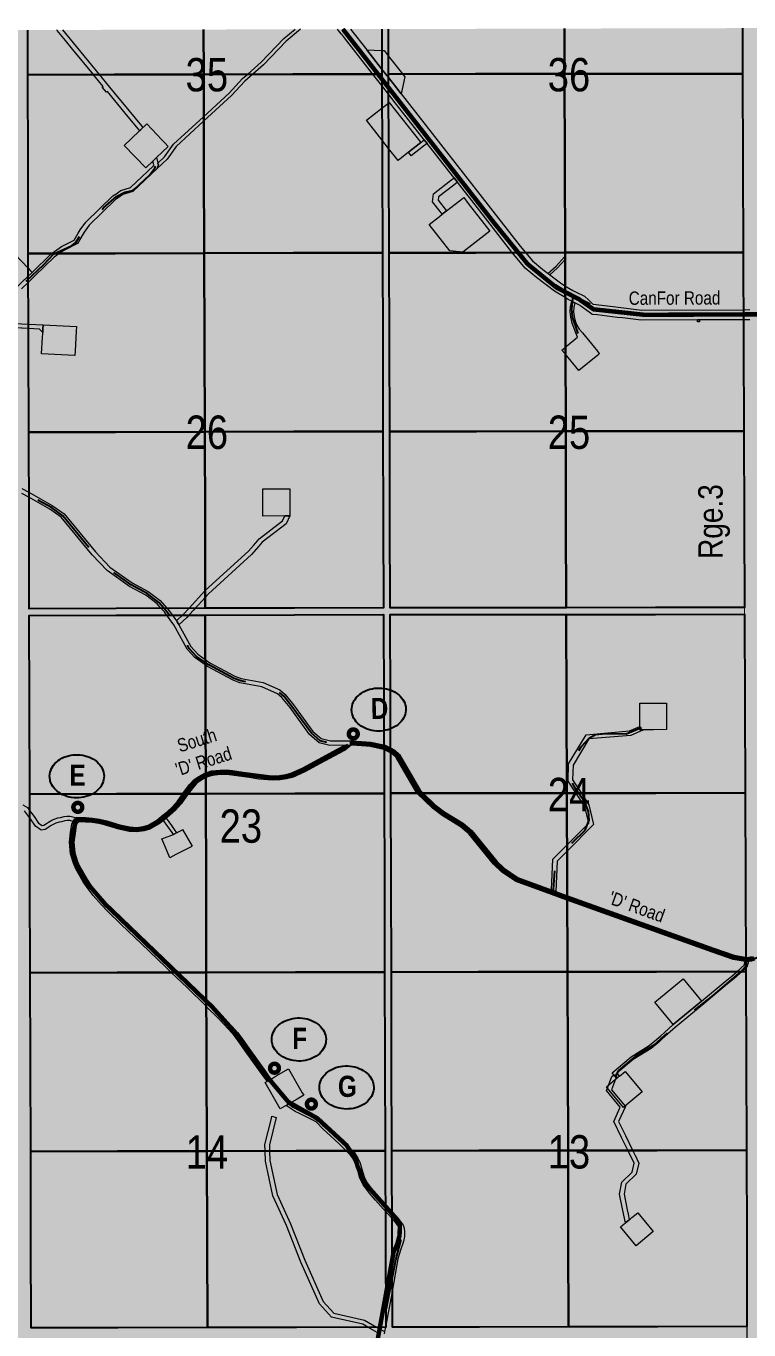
# Model space of a CAD drawing. Extents: x 408473 to 428843, y 6046006 to 6059852.
# Drawn here: x 423796 to 424121, y 6050669 to 6051256 of the extents above; entities that cross this region are included whole.
import ezdxf
from ezdxf.enums import TextEntityAlignment as Align

# ---------------------------------------------------------------- set-up
doc = ezdxf.new("R2010")
doc.units = 0
doc.header["$LTSCALE"] = 5
doc.linetypes.add('DASHED2', pattern=[9.525, 6.35, -3.175])
doc.layers.add('AS-ROUTEMAP', color=35, linetype='Continuous', lineweight=0)
for name, color, linetype in [('CG-NOTES', 7, 'Continuous'), ('Quarters', 8, 'Continuous'), ('RoadSeg', 57, 'DASHED2'), ('ROUTE-MAP-LABELS', 210, 'Continuous'), ('ROUTE-MAP-ROUTE', 90, 'Continuous'), ('S-7', 6, 'Continuous'), ('Townships', 57, 'Continuous')]:
    doc.layers.add(name, color=color, linetype=linetype)
doc.layers.add('ROUTE-MAP-BACKGROUND-H', color=7, linetype='Continuous', true_color=0xf0ebff)
doc.styles.add('100L', font='ARIALN.TTF', dxfattribs={"height": 11})
doc.styles.add('120', font='ARIALN.TTF', dxfattribs={"height": 13})
doc.styles.add('80', font='ARIALN.TTF', dxfattribs={"height": 10})
doc.styles.add('BOLD', font='ARIALNB.TTF')

# ---------------------------------------------------------------- blocks, each defined once
blk = doc.blocks.new('AA')
at = {"const_width": 4}
blk.add_lwpolyline([(-1, 0, 1), (1, 0, 1)], format="xyb", close=True, dxfattribs=at)
blk.add_circle((0, 0), 2)
blk = doc.blocks.new('Route_Letters')
h = blk.add_hatch(color=255)
h.dxf.hatch_style = 1
edge = h.paths.add_edge_path()
edge.add_ellipse((-0.12, 0.46), major_axis=(-11.97, 0), ratio=0.789318, start_angle=0, end_angle=360)
at = {"color": 5}
blk.add_open_spline([(-12.34, 0.46), (-12.34, -0.25), (-12.24, -0.97), (-11.72, -2.79), (-11.14, -3.88), (-9.56, -5.81), (-8.54, -6.66), (-6.22, -8.02), (-4.9, -8.54), (-2.12, -9.17), (-0.66, -9.3), (2.22, -9.13), (3.64, -8.84), (6.27, -7.89), (7.48, -7.22), (9.54, -5.6), (10.38, -4.64), (11.6, -2.54), (11.97, -1.4), (12.18, 0.91), (12.02, 2.08), (11.2, 4.3), (10.54, 5.35), (8.8, 7.2), (7.72, 7.99), (5.29, 9.24), (3.93, 9.68), (1.11, 10.18), (-0.35, 10.23), (-3.22, 9.91), (-4.61, 9.55), (-7.16, 8.47), (-8.32, 7.75), (-10.24, 6.02), (-11, 5.02), (-12.05, 2.86), (-12.32, 1.7), (-12.34, 0.52), (-12.34, 0.49), (-12.34, 0.46)], degree=3, knots=[0, 0, 0, 0, 0.219529, 0.219529, 0.575727, 0.575727, 0.931924, 0.931924, 1.288121, 1.288121, 1.644318, 1.644318, 2.000515, 2.000515, 2.356712, 2.356712, 2.712909, 2.712909, 3.069107, 3.069107, 3.425304, 3.425304, 3.781501, 3.781501, 4.137698, 4.137698, 4.493895, 4.493895, 4.850092, 4.850092, 5.20629, 5.20629, 5.562487, 5.562487, 5.918684, 5.918684, 6.274881, 6.274881, 6.283185, 6.283185, 6.283185, 6.283185], dxfattribs=at)
at = {"color": 14, "style": 'BOLD'}
blk.add_attdef('A', text='', height=9.5, dxfattribs=at).set_placement((0.22, 0.98), align=Align.MIDDLE)

msp = doc.modelspace()

# ---------------------------------------------------------------- hatches: boundary and pattern name
at = {"layer": 'ROUTE-MAP-BACKGROUND-H'}
h = msp.add_hatch(color=256, dxfattribs=at)
h.dxf.hatch_style = 1
h.paths.add_polyline_path([(423449.458, 6051252.874), (424462.715, 6051255.579), (424466.576, 6050327.645), (423451.314, 6050324.905)])

# ---------------------------------------------------------------- linework, layer by layer
at = {"layer": 'AS-ROUTEMAP', "flags": 128}
for points in [[(423812.555, 6051253.844), (423829.049, 6051233.791), (423833.699, 6051228.139), (423835.774, 6051225.616), (423842.334, 6051217.641), (423848.057, 6051210.683), (423848.693, 6051209.91), (423847.246, 6051208.525), (423846.609, 6051209.299), (423840.792, 6051216.372), (423832.735, 6051226.167), (423832.349, 6051225.85), (423830.446, 6051228.163), (423830.831, 6051228.481), (423826.692, 6051233.513), (423826.467, 6051233.785), (423817.075, 6051245.204), (423813.902, 6051249.063), (423812.396, 6051250.893), (423810.197, 6051253.566), (423809.974, 6051253.837)], [(423919.613, 6051254.13), (423913.098, 6051248.833), (423902.907, 6051238.211), (423898.071, 6051233.945), (423894.591, 6051230.876), (423888.578, 6051224.369), (423876, 6051212.801), (423863.631, 6051201.424), (423859.568, 6051195.738), (423855.124, 6051191.571), (423855.642, 6051193.116), (423855.457, 6051193.936), (423858.436, 6051196.729), (423862.503, 6051202.421), (423875.995, 6051214.83), (423887.519, 6051225.43), (423893.543, 6051231.948), (423895.802, 6051233.94), (423901.869, 6051239.293), (423912.08, 6051249.941), (423917.228, 6051254.123)], [(424121.636, 6051123.478), (424118.623, 6051123.461), (424098.986, 6051123.423), (424097.987, 6051123.419), (424072.724, 6051123.298), (424064.262, 6051124.311), (424061.994, 6051124.583), (424052.962, 6051125.664), (424050.618, 6051125.945), (424050.001, 6051126.406), (424049.375, 6051126.873), (424045.63, 6051129.674), (424045.365, 6051129.872), (424045.285, 6051129.931), (424042.871, 6051131.12), (424041.483, 6051131.803), (424039.844, 6051132.61), (424038.473, 6051133.455), (424033.802, 6051136.336), (424025.718, 6051142.504), (424020.576, 6051146.671), (424014.731, 6051153.753), (424014.64, 6051153.864), (423996.571, 6051177.085), (423976.441, 6051202.814), (423975.211, 6051204.387), (423961.058, 6051222.48), (423959.827, 6051224.053), (423959.081, 6051225.007), (423956.055, 6051228.875), (423951.994, 6051234.066), (423939.277, 6051250.322), (423938.379, 6051251.471), (423938.046, 6051251.896), (423937.148, 6051253.044), (423936.264, 6051254.174)], [(423942.051, 6051254.189), (423949.38, 6051244.821), (423956.032, 6051236.317), (423957.786, 6051234.076), (423959.058, 6051232.45), (423963.425, 6051226.868), (423964.656, 6051225.294), (423964.807, 6051225.101), (424000.168, 6051179.899), (424018.243, 6051156.671), (424020.686, 6051153.758), (424023.815, 6051150.026), (424028.565, 6051146.078), (424036.393, 6051140.105), (424038.456, 6051138.833), (424042.057, 6051136.612), (424043.837, 6051135.735), (424046.335, 6051134.505), (424046.613, 6051134.369), (424047.258, 6051134.051), (424049.143, 6051132.317), (424050.852, 6051130.744), (424051.133, 6051130.486), (424060.112, 6051129.41), (424062.387, 6051129.137), (424072.974, 6051127.868), (424118.607, 6051128.031), (424121.621, 6051128.048)], [(423794.08, 6051140.204), (423797.086, 6051143.049), (423798.874, 6051144.741), (423798.934, 6051144.798), (423807.52, 6051153.146), (423807.849, 6051153.381), (423812.055, 6051156.383), (423817.826, 6051159.364), (423819.66, 6051162.399), (423820.567, 6051163.926), (423823.02, 6051167.396), (423835.199, 6051179.194), (423836.925, 6051180.322), (423837.941, 6051181.043), (423838.715, 6051181.593), (423843.064, 6051182.997), (423853.392, 6051192.682), (423853.572, 6051193.22), (423853.2, 6051194.867), (423853.298, 6051194.961), (423854.883, 6051196.477), (423855.457, 6051193.936), (423855.642, 6051193.116), (423855.124, 6051191.571), (423844.103, 6051181.235), (423839.621, 6051179.788), (423838.049, 6051178.672), (423836.451, 6051177.628), (423824.543, 6051166.089), (423822.241, 6051162.834), (423821.431, 6051161.473), (423819.247, 6051157.85), (423813.098, 6051154.675), (423811.296, 6051153.388), (423808.803, 6051151.61), (423800.316, 6051143.357), (423797.094, 6051140.307), (423794.088, 6051137.462)], [(423794.331, 6051047.635), (423797.349, 6051045.947), (423807.966, 6051040.011), (423813.296, 6051036.215), (423827.321, 6051019.153), (423833.879, 6051012.298), (423843.799, 6051005.222), (423851.1, 6051001.377), (423856.424, 6050997.189), (423859.526, 6050993.772), (423859.896, 6050993.365), (423861.859, 6050990.763), (423863.839, 6050988.141), (423863.91, 6050988.043), (423864.107, 6050987.688), (423864.5, 6050986.976), (423864.848, 6050986.346), (423870.241, 6050976.584), (423873.357, 6050973.153), (423876.701, 6050970.728), (423878.757, 6050969.236), (423890.084, 6050963.25), (423892.863, 6050962.171), (423902.82, 6050960.392), (423910.333, 6050957.046), (423912.653, 6050955.039), (423916.423, 6050950.335), (423925.13, 6050938.408), (423928.838, 6050935.134), (423933.002, 6050934.124), (423942.775, 6050934.144), (423951.121, 6050933.62), (423956.967, 6050932.344), (423957.548, 6050932.217), (423959.984, 6050930.978), (423961.936, 6050929.985), (423964.084, 6050927.931), (423973.536, 6050911.748), (423974.688, 6050910.629), (423980.132, 6050905.341), (423984.312, 6050902.204), (423992.64, 6050897.078), (423996.638, 6050893.758), (424007.855, 6050879.988), (424011.118, 6050876.866), (424017.236, 6050872.723), (424032.362, 6050867.17), (424033.041, 6050866.921), (424034.33, 6050866.458), (424039.348, 6050864.655), (424105.355, 6050840.936), (424114.538, 6050837.768), (424119.607, 6050836.869), (424119.607, 6050836.869), (424120.308, 6050836.745), (424122.62, 6050837.147)], [(424122.627, 6050835.12), (424121.03, 6050834.842), (424120.305, 6050834.716), (424119.614, 6050834.838), (424119.471, 6050834.864), (424114.035, 6050835.828), (424104.691, 6050839.051), (424039.355, 6050862.529), (424032.352, 6050865.046), (424016.318, 6050870.932), (424009.858, 6050875.306), (424006.384, 6050878.63), (423995.211, 6050892.346), (423991.472, 6050895.451), (423983.186, 6050900.55), (423978.831, 6050903.819), (423971.948, 6050910.505), (423971.877, 6050910.626), (423962.5, 6050926.681), (423960.768, 6050928.338), (423959.991, 6050928.733), (423956.973, 6050930.267), (423956.871, 6050930.319), (423951.47, 6050931.499), (423950.844, 6050931.636), (423949.084, 6050931.747), (423942.779, 6050932.146), (423932.765, 6050932.125), (423927.887, 6050933.309), (423923.644, 6050937.054), (423914.836, 6050949.121), (423911.208, 6050953.647), (423909.249, 6050955.341), (423902.229, 6050958.467), (423892.32, 6050960.238), (423889.253, 6050961.429), (423877.728, 6050967.52), (423876.708, 6050968.259), (423872.044, 6050971.635), (423868.609, 6050975.417), (423863.324, 6050984.985), (423862.582, 6050986.327), (423862.226, 6050986.971), (423859.36, 6050990.758), (423858.343, 6050992.103), (423856.833, 6050993.766), (423855.057, 6050995.722), (423850.008, 6050999.694), (423842.748, 6051003.517), (423832.566, 6051010.781), (423825.825, 6051017.826), (423811.921, 6051034.742), (423806.896, 6051038.32), (423797.356, 6051043.655), (423794.337, 6051045.343)], [(423794.717, 6050905.42), (423796.755, 6050904.125), (423797.738, 6050902.868), (423799.844, 6050900.176), (423801.8, 6050897.151), (423803.373, 6050896.115), (423804.086, 6050896.24), (423805.342, 6050896.994), (423806.184, 6050897.587), (423807.821, 6050898.403), (423808.857, 6050898.927), (423810.515, 6050899.448), (423811.637, 6050899.716), (423813.269, 6050900.103), (423814.46, 6050900.303), (423816.036, 6050900.297), (423819.038, 6050899.534), (423817.506, 6050898.351), (423817.326, 6050897.907), (423815.782, 6050898.299), (423814.623, 6050898.304), (423813.665, 6050898.143), (423812.099, 6050897.772), (423811.047, 6050897.521), (423809.613, 6050897.07), (423808.718, 6050896.617), (423807.211, 6050895.866), (423806.433, 6050895.319), (423804.796, 6050894.335), (423802.936, 6050894.01), (423800.35, 6050895.713), (423798.215, 6050899.016), (423797.747, 6050899.614), (423795.393, 6050902.623)], [(423955.18, 6050667.503), (423955.58, 6050669.641), (423955.744, 6050670.517), (423957.741, 6050681.193), (423959.444, 6050690.292), (423960.704, 6050697.657), (423960.789, 6050698.155), (423961.407, 6050701.639), (423962.607, 6050705.679), (423963.954, 6050709.454), (423964.295, 6050711.453), (423964.271, 6050713.208), (423964.16, 6050714.588), (423963.895, 6050715.402), (423961.492, 6050718.609), (423960.637, 6050719.529), (423957.613, 6050722.78), (423956.94, 6050723.504), (423953.297, 6050727.509), (423950.536, 6050730.7), (423948.865, 6050732.941), (423947.733, 6050734.467), (423946.964, 6050735.961), (423946.253, 6050737.442), (423945.28, 6050740.95), (423944.488, 6050743.48), (423943.481, 6050745.522), (423942.878, 6050746.651), (423942.07, 6050747.873), (423940.529, 6050749.349), (423940.033, 6050749.842), (423936.958, 6050752.905), (423933.221, 6050756.413), (423929.554, 6050759.683), (423926.674, 6050762.627), (423925.069, 6050763.557), (423923.031, 6050764.582), (423919.074, 6050766.496), (423917.088, 6050767.531), (423913.074, 6050770.151), (423915.001, 6050771.28), (423918.098, 6050769.258), (423919.971, 6050768.282), (423923.915, 6050766.374), (423926.02, 6050765.315), (423927.912, 6050764.219), (423930.935, 6050761.129), (423934.57, 6050757.887), (423938.347, 6050754.341), (423941.925, 6050750.779), (423942.896, 6050749.849), (423943.614, 6050749.161), (423944.596, 6050747.675), (423945.259, 6050746.436), (423946.348, 6050744.225), (423947.197, 6050741.516), (423948.131, 6050738.147), (423948.753, 6050736.85), (423949.434, 6050735.527), (423950.468, 6050734.134), (423952.094, 6050731.953), (423954.791, 6050728.836), (423957.604, 6050725.744), (423958.41, 6050724.857), (423960.627, 6050722.473), (423963.027, 6050719.892), (423965.692, 6050716.335), (423966.133, 6050714.983), (423966.268, 6050713.302), (423966.296, 6050711.297), (423965.894, 6050708.946), (423964.507, 6050705.058), (423963.355, 6050701.179), (423962.758, 6050697.812), (423961.411, 6050689.939), (423960.739, 6050686.35), (423957.774, 6050670.514), (423957.544, 6050669.274), (423957.214, 6050667.507)], [(423955.04, 6050667.502), (423949.763, 6050670.504), (423947.53, 6050671.774), (423933.441, 6050674.963), (423928.067, 6050680.934), (423919.711, 6050699.765), (423913.197, 6050716.134), (423907.17, 6050729.487), (423903.779, 6050745.113), (423903.661, 6050749.764), (423903.586, 6050752.673), (423906.473, 6050764.38), (423906.703, 6050765.312), (423907.673, 6050765.073), (423908.643, 6050764.834), (423905.591, 6050752.455), (423905.659, 6050749.768), (423905.772, 6050745.352), (423909.078, 6050730.117), (423915.037, 6050716.915), (423921.554, 6050700.54), (423929.765, 6050682.035), (423934.502, 6050676.772), (423948.26, 6050673.658), (423953.788, 6050670.513), (423957.001, 6050668.685)]]:
    msp.add_lwpolyline(points, dxfattribs=at)
for points in [[(423966.428, 6051232.754), (423964.807, 6051225.101), (423959.058, 6051232.45), (423957.786, 6051234.076), (423956.032, 6051236.317), (423949.38, 6051244.821), (423956.007, 6051244.594), (423957.198, 6051244.553), (423959.028, 6051242.213), (423965.391, 6051234.08), (423966.428, 6051232.754)], [(423968.13, 6051198.851), (423963.411, 6051195.158), (423959.156, 6051200.597), (423956.13, 6051204.465), (423949.259, 6051213.248), (423956.087, 6051218.59), (423959.093, 6051220.943), (423959.485, 6051221.249), (423973.638, 6051203.156), (423968.13, 6051198.851)], [(423853.298, 6051194.961), (423849.968, 6051191.777), (423840.302, 6051201.886), (423850.411, 6051211.552), (423857.174, 6051204.479), (423858.559, 6051203.031), (423860.077, 6051201.443), (423854.883, 6051196.477), (423853.298, 6051194.961)], [(423974.868, 6051201.584), (423969.362, 6051197.276), (423968.13, 6051198.851), (423973.638, 6051203.156), (423975.211, 6051204.387), (423976.441, 6051202.814), (423974.868, 6051201.584)], [(423985.19, 6051172.471), (423983.219, 6051170.938), (423982.297, 6051172.122), (423978.846, 6051176.557), (423979.335, 6051180.1), (423987.006, 6051186.069), (423988.583, 6051187.295), (423990.122, 6051185.327), (423988.545, 6051184.101), (423981.671, 6051178.752), (423981.464, 6051177.259), (423985.19, 6051172.471)], [(424004.714, 6051163.367), (423992.496, 6051153.86), (423986.727, 6051154.433), (423977.405, 6051166.413), (423982.036, 6051170.018), (423983.219, 6051170.938), (423985.19, 6051172.471), (423992.931, 6051178.495), (423994.994, 6051175.858), (424004.714, 6051163.367)], [(423783.466, 6051130.156), (423783.277, 6051129.977), (423783.152, 6051130.11), (423782.469, 6051130.84), (423780.772, 6051132.651), (423779.682, 6051133.816), (423774.402, 6051139.453), (423789.073, 6051153.34), (423789.996, 6051154.214), (423790.811, 6051153.344), (423794.054, 6051149.884), (423797.076, 6051146.659), (423798.191, 6051145.47), (423798.874, 6051144.741), (423797.086, 6051143.049), (423794.08, 6051140.204), (423793.395, 6051139.555), (423783.466, 6051130.156)], [(424035.163, 6051146.858), (424031.594, 6051143.767), (424030.785, 6051144.383), (424034.46, 6051147.571), (424038.186, 6051151.749), (424038.415, 6051151.48), (424038.835, 6051150.985), (424038.418, 6051150.516), (424035.163, 6051146.858)], [(424053.205, 6051107.648), (424044.733, 6051100.654), (424038.555, 6051108.132), (424037.1, 6051109.894), (424037.613, 6051110.318), (424038.546, 6051111.089), (424039.137, 6051111.576), (424044.029, 6051115.618), (424042.652, 6051119.52), (424042.218, 6051120.749), (424041.919, 6051121.596), (424041.618, 6051122.452), (424041.592, 6051122.521), (424041.537, 6051122.741), (424041.043, 6051124.747), (424040.831, 6051127.027), (424040.962, 6051129.314), (424041.483, 6051131.803), (424042.871, 6051131.12), (424042.452, 6051129.117), (424042.334, 6051127.054), (424042.525, 6051124.997), (424042.992, 6051123.102), (424043.02, 6051122.99), (424043.663, 6051121.431), (424043.808, 6051121.081), (424044.871, 6051119.309), (424046.271, 6051117.615), (424053.036, 6051109.422), (424053.138, 6051109.298), (424053.254, 6051109.157), (424053.904, 6051108.369), (424053.972, 6051108.287), (424053.205, 6051107.648)], [(423803.84, 6051121.209), (423803.739, 6051119.213), (423803.662, 6051117.716), (423802.242, 6051119.289), (423797.15, 6051119.549), (423794.357, 6051119.69), (423794.136, 6051119.702), (423784.817, 6051120.177), (423783.318, 6051120.254), (423781.319, 6051120.356), (423779.015, 6051120.474), (423778.795, 6051120.485), (423777.243, 6051119.578), (423775.981, 6051118.838), (423776.811, 6051120.467), (423777.423, 6051121.671), (423778.044, 6051122.517), (423781.425, 6051122.351), (423783.422, 6051122.25), (423784.919, 6051122.174), (423794.13, 6051121.704), (423797.144, 6051121.55), (423803.84, 6051121.209)], [(423818.253, 6051109.545), (423818.147, 6051107.474), (423803.18, 6051108.237), (423803.561, 6051115.722), (423803.637, 6051117.219), (423803.662, 6051117.716), (423803.739, 6051119.213), (423803.84, 6051121.209), (423818.809, 6051120.445), (423818.707, 6051118.45), (423818.253, 6051109.545)], [(424098.989, 6051122.524), (424098.635, 6051122.522), (424097.99, 6051122.52), (424097.987, 6051123.419), (424098.986, 6051123.423), (424098.989, 6051122.524)], [(423914.805, 6051035.339), (423912.577, 6051035.32), (423902.657, 6051035.232), (423902.577, 6051047.412), (423914.698, 6051047.484), (423914.805, 6051035.339)], [(423868.44, 6050989.631), (423864.848, 6050986.346), (423864.5, 6050986.976), (423864.107, 6050987.688), (423863.91, 6050988.043), (423863.839, 6050988.141), (423866.721, 6050990.774), (423867.014, 6050991.042), (423869.515, 6050993.794), (423876.611, 6051001.603), (423876.732, 6051001.736), (423896.101, 6051019.479), (423898.422, 6051022.062), (423899.424, 6051023.178), (423901.028, 6051024.963), (423911.483, 6051033.015), (423912.577, 6051035.32), (423914.805, 6051035.339), (423913.088, 6051031.721), (423902.326, 6051023.432), (423900.792, 6051021.722), (423897.456, 6051018.001), (423878.153, 6051000.319), (423876.62, 6050998.632), (423873.634, 6050995.346), (423872.229, 6050993.8), (423871.618, 6050993.128), (423869.485, 6050990.781), (423868.44, 6050989.631)], [(424084.086, 6050939.552), (424084.088, 6050939.171), (424078.299, 6050939.149), (424073.702, 6050939.131), (424072.099, 6050939.125), (424072.098, 6050939.512), (424072.094, 6050940.604), (424072.053, 6050951.113), (424084.041, 6050951.16), (424084.086, 6050939.552)], [(424072.098, 6050939.512), (424072.099, 6050939.125), (424073.702, 6050939.131), (424068.043, 6050936.62), (424049.208, 6050934.999), (424042.073, 6050923.165), (424041.879, 6050916.608), (424045.713, 6050910.712), (424049.196, 6050905.357), (424051.354, 6050896.464), (424039.284, 6050884.406), (424034.936, 6050880.062), (424034.33, 6050866.458), (424033.041, 6050866.921), (424032.362, 6050867.17), (424032.974, 6050880.927), (424039.275, 6050887.221), (424049.147, 6050897.084), (424047.334, 6050904.553), (424043.331, 6050910.71), (424039.863, 6050916.043), (424040.091, 6050923.748), (424048.023, 6050936.902), (424067.538, 6050938.582), (424072.094, 6050940.604), (424072.098, 6050939.512)], [(423921.434, 6050920.224), (423915.949, 6050917.669), (423913.296, 6050917.004), (423910.353, 6050916.562), (423907.039, 6050916.46), (423900.859, 6050916.945), (423896.424, 6050917.639), (423888.749, 6050918.756), (423886.115, 6050919.08), (423883.627, 6050919.014), (423879.984, 6050918.618), (423877.77, 6050917.922), (423876.855, 6050917.472), (423875.877, 6050916.991), (423874.242, 6050916.037), (423872.969, 6050915.112), (423871.229, 6050913.218), (423869.193, 6050910.417), (423868.005, 6050908.784), (423865.86, 6050905.772), (423863.345, 6050903.024), (423860.867, 6050900.788), (423858.404, 6050898.664), (423856.032, 6050896.792), (423851.84, 6050894.39), (423849.296, 6050893.616), (423845.994, 6050893.217), (423842.587, 6050893.44), (423837.869, 6050894.394), (423831.944, 6050896.238), (423828.85, 6050896.999), (423825.859, 6050897.369), (423822.966, 6050897.625), (423820.916, 6050897.702), (423819.8, 6050897.598), (423819.155, 6050897.1), (423818.74, 6050896.074), (423818.185, 6050892.69), (423817.692, 6050888.541), (423818.052, 6050883.778), (423819.306, 6050879.847), (423820.343, 6050877.546), (423823.614, 6050871.783), (423825.645, 6050868.717), (423827.9, 6050865.885), (423831.519, 6050861.77), (423834.094, 6050859.103), (423840.34, 6050853.054), (423849.502, 6050844.235), (423860.295, 6050833.926), (423864.349, 6050830.042), (423869.974, 6050824.654), (423877.145, 6050817.586), (423878.576, 6050816.175), (423884.03, 6050810.781), (423886.372, 6050808.288), (423888.789, 6050805.639), (423891.252, 6050802.927), (423893.143, 6050800.365), (423896.257, 6050795.978), (423903.233, 6050786.338), (423906.257, 6050782.039), (423904.526, 6050781.026), (423901.606, 6050785.177), (423894.633, 6050794.814), (423891.524, 6050799.193), (423889.705, 6050801.659), (423887.311, 6050804.294), (423884.905, 6050806.931), (423882.599, 6050809.387), (423877.182, 6050814.745), (423877.153, 6050814.773), (423868.582, 6050823.221), (423861.467, 6050830.035), (423858.914, 6050832.482), (423848.119, 6050842.793), (423838.952, 6050851.616), (423832.679, 6050857.691), (423830.049, 6050860.416), (423826.368, 6050864.603), (423824.028, 6050867.54), (423821.91, 6050870.737), (423818.559, 6050876.641), (423817.437, 6050879.131), (423816.078, 6050883.394), (423815.685, 6050888.584), (423816.206, 6050892.969), (423816.804, 6050896.618), (423817.506, 6050898.351), (423819.038, 6050899.534), (423820.861, 6050899.704), (423823.092, 6050899.62), (423826.07, 6050899.356), (423829.212, 6050898.967), (423832.48, 6050898.164), (423838.365, 6050896.332), (423842.852, 6050895.426), (423845.939, 6050895.223), (423848.882, 6050895.579), (423851.042, 6050896.236), (423854.911, 6050898.452), (423857.132, 6050900.205), (423859.545, 6050902.286), (423861.935, 6050904.443), (423864.303, 6050907.031), (423866.383, 6050909.951), (423866.719, 6050910.412), (423869.68, 6050914.486), (423871.633, 6050916.611), (423873.149, 6050917.712), (423874.931, 6050918.753), (423876.849, 6050919.696), (423877.025, 6050919.782), (423879.573, 6050920.583), (423883.492, 6050921.009), (423886.211, 6050921.081), (423889.015, 6050920.737), (423896.723, 6050919.615), (423901.092, 6050918.931), (423907.087, 6050918.46), (423910.173, 6050918.556), (423912.904, 6050918.966), (423915.278, 6050919.56), (423920.536, 6050922.009), (423927.482, 6050925.772), (423935.811, 6050930.282), (423938.604, 6050931.703), (423939.131, 6050932.138), (423942.275, 6050932.145), (423939.706, 6050930.022), (423936.74, 6050928.513), (423928.433, 6050924.015), (423921.434, 6050920.224)], [(423863.833, 6050892.728), (423862.52, 6050891.991), (423861.836, 6050892.987), (423861.167, 6050893.909), (423859.91, 6050895.691), (423858.025, 6050898.364), (423858.061, 6050898.393), (423858.404, 6050898.664), (423859.177, 6050899.33), (423861.512, 6050896.02), (423862.768, 6050894.238), (423863.833, 6050892.728)], [(423863.45, 6050882.962), (423860.849, 6050881.607), (423858.969, 6050885.926), (423857.146, 6050890.114), (423862.52, 6050891.991), (423863.833, 6050892.728), (423866.158, 6050894.034), (423866.577, 6050894.269), (423870.774, 6050886.775), (423870.348, 6050886.553), (423863.45, 6050882.962)], [(424119.614, 6050834.838), (424120.305, 6050834.716), (424121.03, 6050834.842), (424120.278, 6050832.354), (424119.625, 6050831.776), (424118.131, 6050830.455), (424114.398, 6050827.152), (424111.517, 6050824.846), (424100.857, 6050815.88), (424088.148, 6050805.437), (424083.419, 6050801.199), (424083.238, 6050801.037), (424082.163, 6050800.075), (424081.497, 6050799.478), (424080.627, 6050798.698), (424077.184, 6050795.845), (424069.099, 6050790.826), (424061.78, 6050784.639), (424062.89, 6050783.288), (424062.53, 6050782.992), (424061.731, 6050782.337), (424060.465, 6050783.88), (424059.685, 6050784.83), (424068.216, 6050792.041), (424072.257, 6050794.55), (424076.307, 6050797.064), (424078.908, 6050799.22), (424079.671, 6050799.852), (424079.83, 6050799.984), (424081.561, 6050801.546), (424081.738, 6050801.705), (424082.994, 6050802.83), (424087.152, 6050806.556), (424099.887, 6050817.023), (424110.552, 6050825.993), (424113.419, 6050828.287), (424115.866, 6050830.452), (424118.967, 6050833.195), (424119.471, 6050834.864), (424119.614, 6050834.838)], [(424099.887, 6050817.023), (424087.152, 6050806.556), (424086.505, 6050807.326), (424085.879, 6050808.097), (424078.905, 6050816.588), (424091.642, 6050827.056), (424098.612, 6050818.567), (424099.251, 6050817.794), (424099.887, 6050817.023)], [(423914.552, 6050771.017), (423910.476, 6050768.63), (423909.819, 6050769.768), (423903.617, 6050780.493), (423906.751, 6050782.328), (423908.623, 6050783.425), (423914.129, 6050786.649), (423920.366, 6050775.861), (423920.987, 6050774.785), (423918.049, 6050773.065), (423914.552, 6050771.017)], [(424064.886, 6050769.41), (424064.702, 6050769.275), (424057.566, 6050777.97), (424057.101, 6050778.536), (424058.1, 6050779.356), (424061.23, 6050781.926), (424061.731, 6050782.337), (424062.53, 6050782.992), (424062.89, 6050783.288), (424062.922, 6050783.314), (424065.59, 6050785.504), (424073.192, 6050776.243), (424065.927, 6050770.28), (424065.472, 6050769.907), (424064.916, 6050769.453), (424064.886, 6050769.41)], [(424067.391, 6050718.791), (424065.663, 6050717.365), (424064.431, 6050722.898), (424063.012, 6050730.304), (424064.006, 6050735.696), (424068.649, 6050740.244), (424069.554, 6050744.16), (424066.666, 6050750.037), (424063.866, 6050755.738), (424060.39, 6050762.892), (424063.313, 6050769.39), (424057.153, 6050776.899), (424057.566, 6050777.97), (424058.1, 6050779.356), (424058.476, 6050780.332), (424059.556, 6050783.134), (424060.465, 6050783.88), (424061.731, 6050782.337), (424061.23, 6050781.926), (424059.435, 6050777.267), (424064.834, 6050770.685), (424064.935, 6050770.562), (424065.472, 6050769.907), (424065.642, 6050769.699), (424062.595, 6050762.924), (424065.66, 6050756.614), (424068.89, 6050750.04), (424069.887, 6050747.996), (424069.955, 6050747.86), (424071.566, 6050744.593), (424071.657, 6050744.402), (424071.629, 6050744.272), (424070.464, 6050739.226), (424065.855, 6050734.712), (424065.044, 6050730.311), (424066.386, 6050723.303), (424066.834, 6050721.29), (424067.016, 6050720.474), (424067.391, 6050718.791)], [(424078.139, 6050713.42), (424070.439, 6050707.065), (424063.446, 6050715.537), (424065.663, 6050717.365), (424067.391, 6050718.791), (424067.779, 6050719.109), (424068.559, 6050719.754), (424068.589, 6050719.779), (424071.149, 6050721.891), (424078.139, 6050713.42)]]:
    msp.add_lwpolyline(points, close=True, dxfattribs=at)
at = {"layer": 'Quarters', "flags": 128}
for points in [[(423875.987, 6051254.013), (423876.045, 6051233.824), (423835.993, 6051233.736), (423796.946, 6051233.65), (423796.892, 6051253.802)], [(423956.083, 6051254.227), (423956.145, 6051234.004), (423916.095, 6051233.914), (423876.045, 6051233.824), (423875.987, 6051254.013)], [(424038.186, 6051254.446), (424038.252, 6051234.054), (423998.203, 6051234.029), (423959.159, 6051234.006), (423959.097, 6051254.235)], [(424118.278, 6051254.66), (424118.349, 6051234.102), (424078.3, 6051234.078), (424038.252, 6051234.054), (424038.186, 6051254.446)]]:
    msp.add_lwpolyline(points, dxfattribs=at)
for points in [[(423876.161, 6051193.643), (423876.277, 6051153.461), (423836.218, 6051153.373), (423797.164, 6051153.287), (423797.055, 6051193.469), (423796.946, 6051233.65), (423835.993, 6051233.736), (423876.045, 6051233.824), (423876.161, 6051193.643)], [(423956.268, 6051193.822), (423956.392, 6051153.64), (423916.334, 6051153.55), (423876.277, 6051153.461), (423876.161, 6051193.643), (423876.045, 6051233.824), (423916.095, 6051233.914), (423956.145, 6051234.004), (423956.268, 6051193.822)], [(424038.382, 6051193.877), (424038.513, 6051153.701), (423998.456, 6051153.671), (423959.405, 6051153.642), (423959.282, 6051193.824), (423959.159, 6051234.006), (423998.203, 6051234.029), (424038.252, 6051234.054), (424038.382, 6051193.877)], [(424118.487, 6051193.931), (424118.624, 6051153.76), (424078.568, 6051153.731), (424038.513, 6051153.701), (424038.382, 6051193.877), (424038.252, 6051234.054), (424078.3, 6051234.078), (424118.349, 6051234.102), (424118.487, 6051193.931)], [(423876.393, 6051113.279), (423876.51, 6051073.098), (423836.443, 6051073.01), (423797.382, 6051072.925), (423797.273, 6051113.106), (423797.164, 6051153.287), (423836.218, 6051153.373), (423876.277, 6051153.461), (423876.393, 6051113.279)], [(423956.515, 6051113.458), (423956.638, 6051073.276), (423916.574, 6051073.187), (423876.51, 6051073.098), (423876.393, 6051113.279), (423876.277, 6051153.461), (423916.334, 6051153.55), (423956.392, 6051153.64), (423956.515, 6051113.458)], [(424038.774, 6051073.348), (423998.711, 6051073.313), (423959.652, 6051073.278), (423959.529, 6051113.46), (423959.405, 6051153.642), (423998.456, 6051153.671), (424038.513, 6051153.701), (424038.643, 6051113.525), (424038.774, 6051073.348)], [(424118.762, 6051113.59), (424118.9, 6051073.419), (424078.837, 6051073.384), (424038.774, 6051073.348), (424038.643, 6051113.525), (424038.513, 6051153.701), (424078.568, 6051153.731), (424118.624, 6051153.76), (424118.762, 6051113.59)], [(423956.762, 6051033.093), (423956.882, 6050993.916), (423916.811, 6050993.828), (423876.739, 6050993.739), (423876.626, 6051032.916), (423876.51, 6051073.098), (423916.574, 6051073.187), (423956.638, 6051073.276), (423956.762, 6051033.093)], [(424038.904, 6051033.172), (424039.032, 6050994), (423998.962, 6050993.959), (423959.896, 6050993.919), (423959.776, 6051033.096), (423959.652, 6051073.278), (423998.711, 6051073.313), (424038.774, 6051073.348), (424038.904, 6051033.172)], [(424038.774, 6051073.348), (424078.837, 6051073.384), (424118.9, 6051073.419), (424119.038, 6051033.248), (424119.172, 6050994.082), (424079.102, 6050994.041), (424039.032, 6050994), (424038.904, 6051033.172), (424038.774, 6051073.348)], [(423876.626, 6051032.916), (423876.739, 6050993.739), (423836.666, 6050993.652), (423797.597, 6050993.567), (423797.491, 6051032.743), (423797.382, 6051072.925), (423836.443, 6051073.01), (423876.51, 6051073.098), (423876.626, 6051032.916)], [(424119.32, 6050950.898), (424119.458, 6050910.727), (424079.381, 6050910.681), (424039.304, 6050910.634), (424039.173, 6050950.81), (424039.042, 6050990.987), (424079.112, 6050991.028), (424119.182, 6050991.069), (424119.32, 6050950.898)], [(423876.864, 6050950.544), (423876.981, 6050910.362), (423836.9, 6050910.276), (423797.823, 6050910.191), (423797.714, 6050950.372), (423797.605, 6050990.553), (423836.674, 6050990.638), (423876.748, 6050990.726), (423876.864, 6050950.544)], [(423957.015, 6050950.721), (423957.139, 6050910.539), (423917.06, 6050910.45), (423876.981, 6050910.362), (423876.864, 6050950.544), (423876.748, 6050990.726), (423916.82, 6050990.814), (423956.892, 6050990.903), (423957.015, 6050950.721)], [(424039.173, 6050950.81), (424039.304, 6050910.634), (423999.226, 6050910.588), (423960.153, 6050910.542), (423960.029, 6050950.724), (423959.905, 6050990.906), (423998.971, 6050990.946), (424039.042, 6050990.987), (424039.173, 6050950.81)], [(423877.098, 6050870.181), (423877.214, 6050829.999), (423837.126, 6050829.913), (423798.042, 6050829.829), (423797.933, 6050870.01), (423797.823, 6050910.191), (423836.9, 6050910.276), (423876.981, 6050910.362), (423877.098, 6050870.181)], [(423957.263, 6050870.357), (423957.387, 6050830.175), (423917.3, 6050830.087), (423877.214, 6050829.999), (423877.098, 6050870.181), (423876.981, 6050910.362), (423917.06, 6050910.45), (423957.139, 6050910.539), (423957.263, 6050870.357)], [(424039.435, 6050870.458), (424039.565, 6050830.281), (423999.481, 6050830.229), (423960.4, 6050830.178), (423960.277, 6050870.36), (423960.153, 6050910.542), (423999.226, 6050910.588), (424039.304, 6050910.634), (424039.435, 6050870.458)], [(424119.597, 6050870.556), (424119.735, 6050830.386), (424079.65, 6050830.334), (424039.565, 6050830.281), (424039.435, 6050870.458), (424039.304, 6050910.634), (424079.381, 6050910.681), (424119.458, 6050910.727), (424119.597, 6050870.556)], [(423877.331, 6050789.818), (423877.448, 6050749.636), (423837.352, 6050749.55), (423798.261, 6050749.466), (423798.152, 6050789.647), (423798.042, 6050829.829), (423837.126, 6050829.913), (423877.214, 6050829.999), (423877.331, 6050789.818)], [(423957.511, 6050789.992), (423957.635, 6050749.81), (423917.541, 6050749.723), (423877.448, 6050749.636), (423877.331, 6050789.818), (423877.214, 6050829.999), (423917.3, 6050830.087), (423957.387, 6050830.175), (423957.511, 6050789.992)], [(424039.697, 6050790.105), (424039.828, 6050749.929), (423999.736, 6050749.871), (423960.649, 6050749.815), (423960.524, 6050789.997), (423960.4, 6050830.178), (423999.481, 6050830.229), (424039.565, 6050830.281), (424039.697, 6050790.105)], [(424119.873, 6050790.215), (424120.012, 6050750.044), (424079.92, 6050749.987), (424039.828, 6050749.929), (424039.697, 6050790.105), (424039.565, 6050830.281), (424079.65, 6050830.334), (424119.735, 6050830.386), (424119.873, 6050790.215)], [(423877.448, 6050749.636), (423877.564, 6050709.454), (423877.678, 6050670.277), (423837.576, 6050670.192), (423798.478, 6050670.108), (423798.371, 6050709.285), (423798.261, 6050749.466), (423837.352, 6050749.55), (423877.448, 6050749.636)], [(423877.678, 6050670.277), (423877.564, 6050709.454), (423877.448, 6050749.636), (423917.541, 6050749.723), (423957.635, 6050749.81), (423957.759, 6050709.628), (423957.88, 6050670.451), (423917.779, 6050670.364), (423877.678, 6050670.277)], [(424039.959, 6050709.752), (424040.087, 6050670.581), (423999.988, 6050670.517), (423960.894, 6050670.456), (423960.773, 6050709.633), (423960.649, 6050749.815), (423999.736, 6050749.871), (424039.828, 6050749.929), (424039.959, 6050709.752)], [(424120.15, 6050709.873), (424120.285, 6050670.708), (424080.186, 6050670.644), (424040.087, 6050670.581), (424039.959, 6050709.752), (424039.828, 6050749.929), (424079.92, 6050749.987), (424120.012, 6050750.044), (424120.15, 6050709.873)]]:
    msp.add_lwpolyline(points, close=True, dxfattribs=at)
at = {"layer": 'RoadSeg', "flags": 128}
for points in [[(424464.227, 6050892.302), (424460.078, 6050886.629), (424457.614, 6050885.075), (424451.061, 6050883.133), (424447.344, 6050888.548), (424442.111, 6050894.728), (424403.133, 6050935.746), (424385.815, 6050955.252), (424376.881, 6050966.149), (424370.1, 6050974.595), (424344.04, 6051014.396), (424307.001, 6051058.155), (424283.659, 6051083.425), (424269.257, 6051097.6), (424262.348, 6051102.745), (424254.86, 6051106.977), (424243.66, 6051111.828), (424233.893, 6051115.112), (424228.065, 6051116.582), (424214.525, 6051118.783), (424160.205, 6051125.783), (424066.558, 6051126.023), (424056.119, 6051128.093), (424048.861, 6051130.932), (424042.092, 6051134.281), (424034.393, 6051139.008), (424027.688, 6051143.957), (424018.716, 6051152.055), (423938.578, 6051254.18)], [(423748.793, 6051178.901), (423750.477, 6051175.041), (423755.454, 6051157.761), (423758.103, 6051150.924), (423765.818, 6051136.402), (423768.058, 6051129.956), (423768.996, 6051123.68), (423768.987, 6051122.877), (423773.291, 6051121.465), (423776.827, 6051121.937), (423777.595, 6051123.469), (423804.231, 6051148.34), (423808.723, 6051153.136), (423816.537, 6051156.806), (423818.504, 6051158.248), (423823.141, 6051165.546), (423829.591, 6051172.183), (423831.052, 6051173.913), (423836.838, 6051178.939), (423840.594, 6051180.819), (423844.172, 6051181.698), (423845.058, 6051182.316), (423851.617, 6051188.557), (423854.048, 6051191.608), (423854.61, 6051193.32), (423853.838, 6051196.601)], [(424044.363, 6051117.341), (424041.898, 6051124.882), (424041.52, 6051128.472), (424042.092, 6051134.281)], [(424018.261, 6050581.702), (424015.954, 6050582.05), (424011.865, 6050581.661), (423993.638, 6050578.861), (423986.379, 6050577.203), (423978.642, 6050588.226), (423965.501, 6050617.718), (423955.104, 6050636.079), (423952.52, 6050644.516), (423952.897, 6050650.121), (423962.378, 6050700.698), (423965.147, 6050711.152), (423965.068, 6050714.748), (423964.22, 6050716.928), (423952.749, 6050729.568), (423949.248, 6050734.288), (423947.477, 6050737.547), (423944.389, 6050746.173), (423942.224, 6050749.224), (423927.831, 6050762.899), (423925.699, 6050764.451), (423916.297, 6050769.341), (423914.264, 6050770.896), (423911.297, 6050774.028), (423905.226, 6050781.99), (423891.923, 6050800.686), (423887.817, 6050805.592), (423864.418, 6050828.963), (423835.433, 6050856.409), (423827.042, 6050865.318), (423822.813, 6050871.322), (423819.171, 6050877.837), (423817.02, 6050884.786), (423817.003, 6050890.082), (423817.604, 6050894.593), (423817.962, 6050896.499), (423819.319, 6050898.428), (423821.008, 6050898.864), (423826.113, 6050898.477), (423832.033, 6050897.408), (423836.565, 6050895.809), (423844.296, 6050894.18), (423847.191, 6050894.344), (423851.267, 6050895.332), (423855.22, 6050897.318), (423861.896, 6050902.761), (423864.825, 6050905.924), (423871.524, 6050914.866), (423873.385, 6050916.606), (423876.839, 6050918.581), (423882.205, 6050919.997), (423886.198, 6050920.186), (423908.146, 6050917.369), (423913.13, 6050917.979), (423916.804, 6050919.06), (423924.221, 6050922.62), (423942.881, 6050933.024), (423932.987, 6050933.007), (423928.466, 6050934.106), (423924.49, 6050937.616), (423915.732, 6050949.616), (423912.033, 6050954.233), (423909.894, 6050956.084), (423902.627, 6050959.323), (423892.694, 6050961.102), (423889.771, 6050962.238), (423878.345, 6050968.282), (423872.765, 6050972.057), (423869.488, 6050975.683), (423863.138, 6050987.237), (423859.221, 6050992.647), (423855.842, 6050996.37), (423850.655, 6051000.453), (423843.375, 6051004.291), (423833.323, 6051011.465), (423826.674, 6051018.415), (423812.71, 6051035.397), (423807.532, 6051039.08), (423789.118, 6051049.37), (423785.955, 6051052.297), (423783.565, 6051056.443), (423780.558, 6051065.971), (423776.734, 6051080.778), (423770.51, 6051109.323), (423768.929, 6051117.583), (423768.987, 6051122.877)], [(423942.881, 6050933.024), (423951.086, 6050932.505), (423957.313, 6050931.143), (423961.456, 6050929.035), (423963.396, 6050927.179), (423972.846, 6050910.997), (423979.586, 6050904.449), (423983.854, 6050901.245), (423992.161, 6050896.131), (423996.029, 6050892.918), (424007.225, 6050879.173), (424010.593, 6050875.949), (424016.883, 6050871.69), (424032.802, 6050865.844), (424033.268, 6050867.353), (424034.351, 6050881.767), (424035.901, 6050884.001), (424041.899, 6050888.43), (424047.472, 6050894.049), (424049.373, 6050898.488), (424048.988, 6050902.377), (424047.398, 6050906.539), (424043.477, 6050912.15), (424041.398, 6050915.801), (424040.752, 6050917.886), (424040.882, 6050921.086), (424042.184, 6050925.513), (424045.75, 6050931.487), (424049.46, 6050935.466), (424052.224, 6050937.027), (424056.612, 6050937.422), (424065.911, 6050937.228), (424074.724, 6050940.919)], [(424211.11, 6050605.828), (424214.894, 6050633.694), (424216.405, 6050637.724), (424222.363, 6050648.549), (424224.158, 6050653.285), (424227.465, 6050671.047), (424227.162, 6050675.737), (424226.117, 6050677.813), (424221.512, 6050682.709), (424149.119, 6050757.171), (424147.855, 6050760.14), (424148.084, 6050763.343), (424149.521, 6050766.174), (424156.036, 6050774.411), (424157.067, 6050777.532), (424157.092, 6050780.93), (424155.275, 6050786.287), (424145.799, 6050803.668), (424142.165, 6050814.382), (424134.878, 6050832.21), (424132.86, 6050842.159), (424126.373, 6050837.22), (424123.698, 6050836.161), (424120.413, 6050835.589), (424114.393, 6050836.656), (424105.129, 6050839.851), (424032.802, 6050865.844)], [(424061.723, 6050782.232), (424061.49, 6050783.726), (424062.643, 6050785.85), (424071.179, 6050793.033), (424078.577, 6050797.493), (424092.988, 6050810.202), (424105.072, 6050819.662), (424117.53, 6050830.329), (424119.772, 6050832.878), (424120.413, 6050835.589)]]:
    msp.add_lwpolyline(points, dxfattribs=at)
at = {"layer": 'ROUTE-MAP-ROUTE', "flags": 128}
for points, const_width in [([(424155.087, 6051126.08), (424074.177, 6051125.727), (424051.299, 6051128.205), (424044.634, 6051132.827), (424034.64, 6051137.993), (424021.653, 6051148.568), (424006.79, 6051166.822), (423938.626, 6051254.18)], 1.998), ([(423818.62, 6050898.892), (423821.008, 6050898.864), (423826.113, 6050898.477), (423832.033, 6050897.408), (423836.565, 6050895.809), (423844.296, 6050894.18), (423847.191, 6050894.344), (423851.267, 6050895.332), (423855.22, 6050897.318), (423861.896, 6050902.761), (423864.825, 6050905.924), (423871.524, 6050914.866), (423873.385, 6050916.606), (423876.839, 6050918.581), (423882.205, 6050919.997), (423886.198, 6050920.186), (423908.146, 6050917.369), (423913.13, 6050917.979), (423916.804, 6050919.06), (423924.221, 6050922.62), (423941.063, 6050932.011)], 1.999), ([(423941.694, 6050933.012), (423943.735, 6050933.083), (423951.451, 6050932.536), (423957.751, 6050931.183), (423961.864, 6050928.827), (423963.761, 6050926.72), (423973.02, 6050910.773), (423979.488, 6050904.426), (423984.28, 6050900.935), (423993.085, 6050895.584), (423996.481, 6050892.54), (424007.211, 6050879.186), (424010.725, 6050875.883), (424017.601, 6050871.427), (424114.676, 6050836.717), (424120.49, 6050835.728), (424123.63, 6050836.203)], 1.998), ([(423951.134, 6050647.829), (423961.429, 6050704.316), (423963.038, 6050707.753), (423964.092, 6050711.7), (423964.237, 6050716.298), (423962.441, 6050719.542), (423948.268, 6050735.473), (423945.352, 6050742.459), (423944.232, 6050746.304), (423940.224, 6050752.294), (423927.12, 6050764.405), (423914.101, 6050771.738), (423905.099, 6050782.423), (423889.959, 6050803.295), (423879.718, 6050814.636), (423831.888, 6050860.573), (423822.444, 6050871.496), (423817.613, 6050881.366), (423816.922, 6050885.245), (423816.656, 6050889.603), (423818.624, 6050899.169)], 1.999)]:
    msp.add_lwpolyline(points, dxfattribs=dict(at, const_width=const_width))
at = {"layer": 'Townships', "const_width": 0.5, "flags": 128}
for points in [[(424466.501, 6050345.66), (424449.515, 6050345.593), (424446.501, 6050345.582), (424366.234, 6050345.27), (424286.972, 6050344.962), (424283.958, 6050344.951), (424203.691, 6050344.639), (424124.428, 6050344.331), (424121.414, 6050344.32), (424121.407, 6050346.329), (424121.129, 6050426.67), (424120.851, 6050507.011), (424120.573, 6050587.353), (424120.296, 6050667.694), (424120.285, 6050670.708), (424120.012, 6050750.044), (424119.735, 6050830.386), (424119.458, 6050910.727), (424119.182, 6050991.069), (424119.172, 6050994.082), (424118.9, 6051073.419), (424118.624, 6051153.76), (424118.349, 6051234.102), (424118.278, 6051254.66)], [(424118.278, 6051254.66), (424118.349, 6051234.102), (424118.624, 6051153.76), (424118.9, 6051073.419), (424119.172, 6050994.082), (424119.182, 6050991.069), (424119.458, 6050910.727), (424119.735, 6050830.386), (424120.012, 6050750.044), (424120.285, 6050670.708), (424120.296, 6050667.694)]]:
    msp.add_lwpolyline(points, dxfattribs=at)

# ---------------------------------------------------------------- block references
at = {"xscale": 0.9987164294928634, "yscale": 0.9987164294928634, "zscale": 0.9987164294928634, "rotation": 1.259228342682223}
msp.add_blockref('Route_Letters', (423954.882, 6050947.754), dxfattribs=at).add_auto_attribs({'A': 'D'})
for p, xscale, yscale, zscale, values in [((423819.106, 6050917.744), 0.9999974889004107, 0.9999974889004107, 0.9999974889004107, {'A': 'E'}), ((423918.936, 6050799.374), 0.9995596, 0.9995596, 0.9995596, {'A': 'F'}), ((423940.417, 6050777.798), 0.9995596, 0.9995596, 0.9995596, {'A': 'G'})]:
    msp.add_blockref('Route_Letters', p, dxfattribs=dict(xscale=xscale, yscale=yscale, zscale=zscale)).add_auto_attribs(values)
for p, xscale, yscale, zscale in [((423819.431, 6050904.248), 0.9999974889004107, 0.9999974889004107, 0.9999974889004107), ((423907.864, 6050786.912), 0.9995596, 0.9995596, 0.9995596), ((423924.438, 6050770.784), 0.9995596, 0.9995596, 0.9995596)]:
    msp.add_blockref('AA', p, dxfattribs=dict(xscale=xscale, yscale=yscale, zscale=zscale))
at = {"layer": 'CG-NOTES', "xscale": 0.9991347672198978, "yscale": 0.9991347672198978, "zscale": 0.9991347672198978, "rotation": 1.259228342682229}
msp.add_blockref('AA', (423943.289, 6050937.263), dxfattribs=at)

# ---------------------------------------------------------------- texts
at = {"style": '100L'}
msp.add_text('Rge.3', height=10.9905, rotation=89.999962, dxfattribs=at).set_placement((424109.35, 6051032.755), align=Align.CENTER)
at = {"layer": 'ROUTE-MAP-LABELS', "style": '80'}
for s, rotation, p in [('CanFor Road', 0.203771, (424087.718, 6051133.399)), ("'D' Road", 340.234275, (424070.818, 6050859.657))]:
    msp.add_text(s, height=5.9923, rotation=rotation, dxfattribs=at).set_placement(p, align=Align.MIDDLE)
at = {"layer": 'ROUTE-MAP-LABELS', "insert": (423872.063, 6050937.291), "char_height": 5.9923, "width": 25.45975, "attachment_point": 2, "rotation": 17.452067, "style": '80', "bg_fill": 1, "box_fill_scale": 1.1, "bg_fill_color": 256, "bg_fill_true_color": 15789055, "bg_fill_transparency": 0}
msp.add_mtext("South\\P'D' Road", dxfattribs=at)
at = {"layer": 'S-7', "char_height": 14.987, "width": 23.28815, "attachment_point": 5, "style": '120', "bg_fill": 1, "box_fill_scale": 1.15, "bg_fill_color": 256, "bg_fill_true_color": 15789055}
for s, insert, bg_fill_transparency in [('35', (423877.453, 6051233.611), 152), ('36', (424040.258, 6051233.611), 157), ('26', (423877.453, 6051072.816), 147), ('25', (424040.258, 6051072.816), 162), ('24', (424040.258, 6050910.011), 167), ('23', (423892.732, 6050895.721), 142), ('14', (423877.453, 6050749.216), 137), ('13', (424040.258, 6050749.216), 172)]:
    msp.add_mtext(s, dxfattribs=dict(at, insert=insert, bg_fill_transparency=bg_fill_transparency))

doc.saveas('drawing.dxf')
